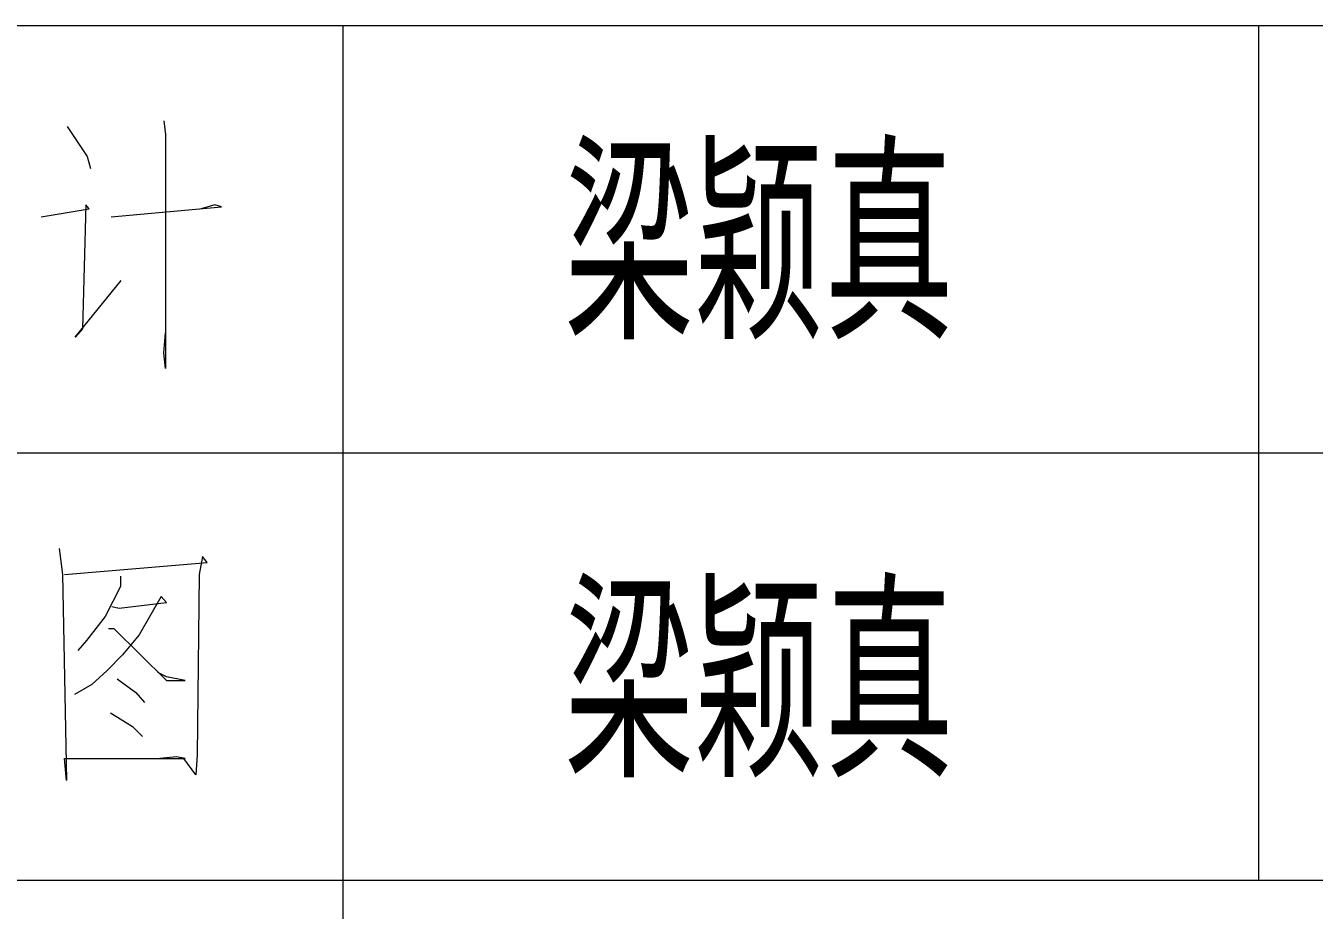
# Model space of a CAD drawing. Header units: millimetres. Extents: x 172649 to 472543, y 238332 to 449264.
# Drawn here: x 458499 to 460609, y 283271 to 284719 of the extents above; entities that cross this region are included whole.
import ezdxf

# ---------------------------------------------------------------- set-up
doc = ezdxf.new("R2010")
doc.units = ezdxf.units.MM
doc.header["$LTSCALE"] = 1000
doc.layers.add('PUB_TEXT', color=7, linetype='Continuous')
doc.layers.add('层 1', color=7, linetype='Continuous', lineweight=0)
doc.styles.add('HZ', font='geditxt.shx', dxfattribs={"width": 0.75, "bigfont": 'hzfs_1.shx'})
doc.styles.get("Standard").update_dxf_attribs({"font": 'txt', "bigfont": 'gbcbig.shx'})

# ---------------------------------------------------------------- blocks, each defined once
blk = doc.blocks.new('A$C2473133A')
at = {"color": 2}
for p, q in [((18040, 2800), (40, 2800)), ((5540, 0), (5540, 2800)), ((7040, 1400), (7040, 2800)), ((9040, 2100), (40, 2100)), ((18040, 1400), (1040, 1400))]:
    blk.add_line(p, q, dxfattribs=at)
at = {"color": 7, "lineweight": 0}
for points in [[(5246.3, 2644.5), (5249.4, 2621.8), (5249.4, 2238.3), (5246.3, 2264.2), (5249.4, 2297.1)], [(5087.9, 2635.1), (5109.8, 2602.2), (5120.8, 2585.7), (5126.3, 2566.1)], [(5045.5, 2486.9), (5124, 2500.2), (5118.5, 2506.5), (5113, 2303.4), (5101.2, 2290), (5176.5, 2382.6)], [(5160, 2486.9), (5341.2, 2503.3), (5330.2, 2506.5), (5307.5, 2500.2)], [(5075.2, 1943.7), (5080.7, 1901.3), (5087, 1563.4), (5083.8, 1599.4), (5281.4, 1599.4), (5267.3, 1602.6), (5239.9, 1599.4)], [(5083.8, 1901.3), (5317.5, 1920.9), (5309.7, 1930.4), (5304.2, 1901.3), (5301, 1605.7), (5298.7, 1572.8), (5279.1, 1599.4)], [(5175.6, 1898.2), (5175.6, 1881.7), (5150.5, 1832.3), (5119.9, 1793.1), (5105.8, 1776.7)], [(5161.5, 1848.8), (5173.2, 1845.7), (5250.8, 1855.1), (5242.2, 1865.3), (5206.1, 1802.5), (5178.7, 1769.6), (5153.6, 1743.7), (5128.5, 1721), (5100.3, 1704.5)], [(5156, 1812.7), (5164.6, 1812.7), (5250.8, 1727.3), (5281.4, 1727.3), (5250.8, 1733.5), (5236.7, 1740.6)], [(5170.1, 1730.4), (5200.7, 1707.6), (5214.8, 1691.2)], [(5159.1, 1674.7), (5195.2, 1652), (5211.6, 1635.5)]]:
    blk.add_lwpolyline(points, dxfattribs=at)
blk.add_text('334455', height=0.01).set_placement((5249.4, 2495))
at = {"layer": 'PUB_TEXT', "style": 'HZ', "width": 0.7}
for p in [(5902.2, 2286.4), (5902.2, 1568.9)]:
    blk.add_text('梁颖真', height=304.25, dxfattribs=at).set_placement(p)

msp = doc.modelspace()

# ---------------------------------------------------------------- block references
at = {"layer": '层 1'}
msp.add_blockref('A$C2473133A', (453478.4, 281919.4), dxfattribs=at)

doc.saveas('drawing.dxf')
